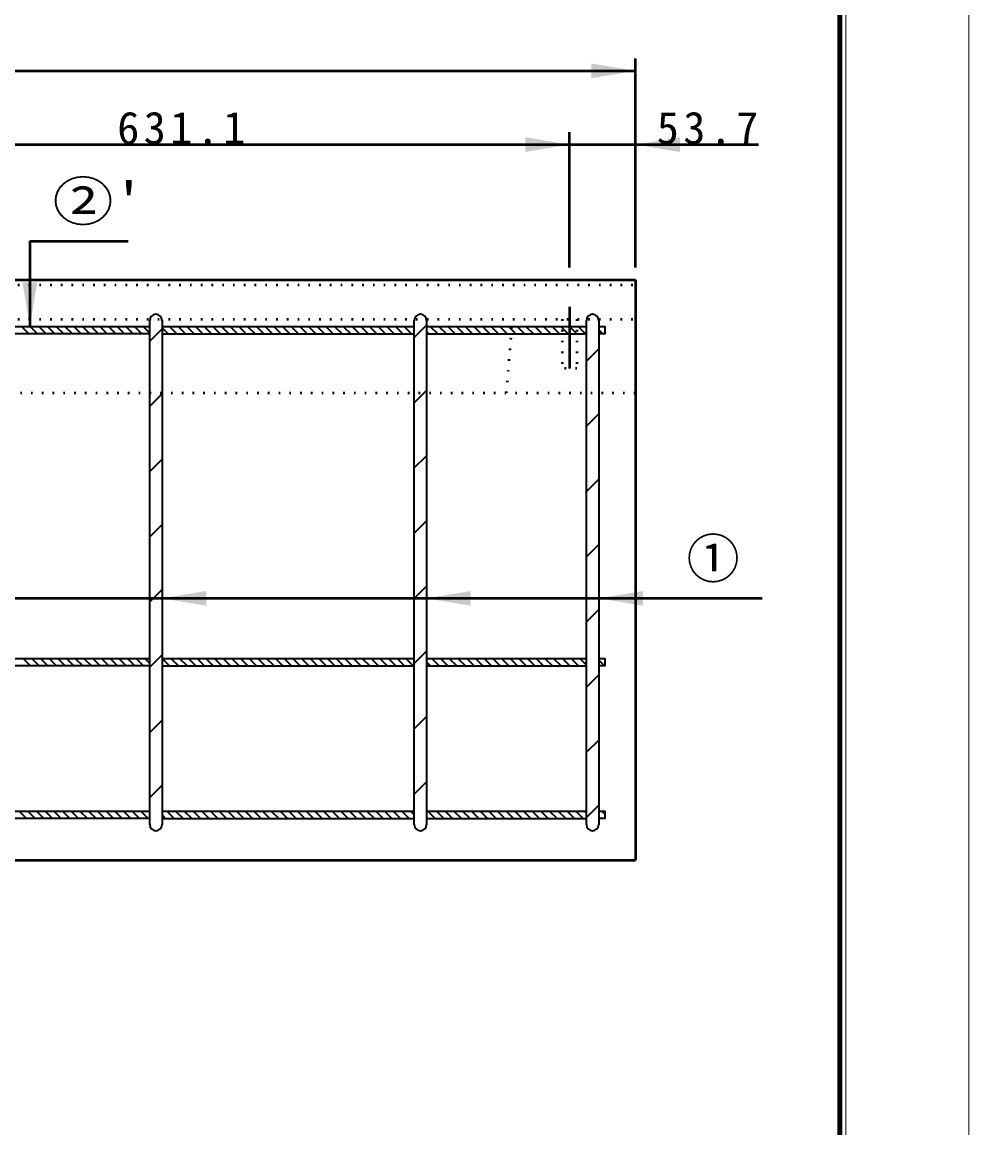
# Model space of a CAD drawing. Units: millimetres, scale not verified. Extents: x -2102 to 2102, y -1485 to 1485.
# Drawn here: x 1333 to 2102, y -586 to 313 of the extents above; entities that cross this region are included whole.
import ezdxf
from ezdxf.enums import TextEntityAlignment as Align

# ---------------------------------------------------------------- set-up
doc = ezdxf.new("R2010")
doc.units = ezdxf.units.MM
doc.header["$LTSCALE"] = 5
doc.linetypes.add('DOTTED', pattern=[1.75, 0.25, -1.5])
doc.linetypes.add('LONG_DASHED_DOTTED', pattern=[15.25, 12, -1.5, 0.25, -1.5])
doc.layers.add('0-0_V-nasSTD', color=7, linetype='Continuous', lineweight=35)
doc.layers.add('0-1_0', color=7, linetype='Continuous', lineweight=50)
doc.styles.add('ＭＳ ゴシック', font='')
doc.styles.get('ＭＳ ゴシック').set_extended_font_data('MS Gothic')

msp = doc.modelspace()

# ---------------------------------------------------------------- linework, layer by layer
at = {"layer": '0-0_V-nasSTD', "lineweight": 50}
for p, q in [((1339.076, 135.366), (1339.076, 65.866)), ((1934.576, -155.143), (1226.576, -155.143))]:
    msp.add_line(p, q, dxfattribs=at)
at = {"layer": '0-0_V-nasSTD'}
for p, q in [((1226.576, 65.866), (1436.576, 65.866)), ((1332.306, 65.866), (1338.306, 59.866)), ((1339.377, 65.866), (1345.377, 59.866)), ((1346.448, 65.866), (1352.448, 59.866)), ((1353.519, 65.866), (1359.519, 59.866)), ((1360.59, 65.866), (1366.59, 59.866)), ((1367.661, 65.866), (1373.661, 59.866)), ((1374.732, 65.866), (1380.732, 59.866)), ((1381.803, 65.866), (1387.803, 59.866)), ((1388.874, 65.866), (1394.874, 59.866)), ((1395.945, 65.866), (1401.945, 59.866)), ((1403.016, 65.866), (1409.016, 59.866)), ((1410.087, 65.866), (1416.087, 59.866)), ((1417.158, 65.866), (1423.158, 59.866)), ((1424.229, 65.866), (1430.229, 59.866)), ((1431.3, 65.866), (1436.576, 60.591)), ((1436.576, -339.134), (1436.576, 70.866)), ((1436.576, 54.081), (1446.576, 64.081)), ((1446.576, 70.866), (1446.576, -339.134)), ((1446.576, 65.866), (1651.576, 65.866)), ((1446.576, 64.733), (1451.443, 59.866)), ((1452.514, 65.866), (1458.514, 59.866)), ((1459.585, 65.866), (1465.585, 59.866)), ((1466.656, 65.866), (1472.656, 59.866)), ((1473.727, 65.866), (1479.727, 59.866)), ((1480.798, 65.866), (1486.798, 59.866)), ((1487.869, 65.866), (1493.869, 59.866)), ((1494.94, 65.866), (1500.94, 59.866)), ((1502.011, 65.866), (1508.011, 59.866)), ((1509.082, 65.866), (1515.082, 59.866)), ((1516.153, 65.866), (1522.153, 59.866)), ((1523.224, 65.866), (1529.224, 59.866)), ((1530.295, 65.866), (1536.295, 59.866)), ((1537.367, 65.866), (1543.367, 59.866)), ((1544.438, 65.866), (1550.438, 59.866)), ((1551.509, 65.866), (1557.509, 59.866)), ((1558.58, 65.866), (1564.58, 59.866)), ((1565.651, 65.866), (1571.651, 59.866)), ((1572.722, 65.866), (1578.722, 59.866)), ((1579.793, 65.866), (1585.793, 59.866)), ((1586.864, 65.866), (1592.864, 59.866)), ((1593.935, 65.866), (1599.935, 59.866)), ((1601.006, 65.866), (1607.006, 59.866)), ((1608.077, 65.866), (1614.077, 59.866)), ((1615.148, 65.866), (1621.148, 59.866)), ((1622.219, 65.866), (1628.219, 59.866)), ((1629.29, 65.866), (1635.29, 59.866)), ((1636.361, 65.866), (1642.361, 59.866)), ((1643.433, 65.866), (1649.433, 59.866)), ((1650.504, 65.866), (1651.576, 64.794)), ((1651.576, -339.134), (1651.576, 70.866)), ((1651.576, 56.949), (1661.576, 66.949)), ((1661.576, 70.866), (1661.576, -339.134)), ((1661.576, 65.866), (1791.576, 65.866)), ((1664.646, 65.866), (1670.646, 59.866)), ((1671.717, 65.866), (1677.717, 59.866)), ((1678.788, 65.866), (1684.788, 59.866)), ((1685.859, 65.866), (1691.859, 59.866)), ((1692.93, 65.866), (1698.93, 59.866)), ((1700.001, 65.866), (1706.001, 59.866)), ((1707.072, 65.866), (1713.072, 59.866)), ((1714.143, 65.866), (1720.143, 59.866)), ((1721.214, 65.866), (1727.214, 59.866)), ((1728.285, 65.866), (1734.285, 59.866)), ((1735.356, 65.866), (1741.356, 59.866)), ((1742.427, 65.866), (1748.427, 59.866)), ((1749.499, 65.866), (1755.499, 59.866)), ((1756.57, 65.866), (1762.57, 59.866)), ((1763.641, 65.866), (1769.641, 59.866)), ((1770.712, 65.866), (1776.712, 59.866)), ((1777.783, 65.866), (1783.783, 59.866)), ((1784.854, 65.866), (1790.854, 59.866)), ((1791.576, -339.134), (1791.576, 70.866)), ((1801.576, 70.866), (1801.576, -339.134)), ((1801.576, 63.286), (1804.996, 59.866)), ((1806.067, 65.866), (1806.576, 65.357)), ((1436.576, 59.866), (1226.576, 59.866)), ((1446.576, 59.866), (1651.576, 59.866)), ((1661.576, 61.865), (1663.575, 59.866)), ((1661.576, 59.866), (1791.576, 59.866)), ((1791.576, 37.85), (1801.576, 47.85)), ((1436.576, 1.048), (1446.576, 11.048)), ((1651.576, 3.916), (1661.576, 13.916)), ((1791.576, -15.183), (1801.576, -5.183)), ((1436.576, -51.985), (1446.576, -41.985)), ((1651.576, -49.117), (1661.576, -39.117)), ((1791.576, -68.216), (1801.576, -58.216)), ((1436.576, -105.018), (1446.576, -95.018)), ((1651.576, -102.15), (1661.576, -92.15)), ((1791.576, -121.249), (1801.576, -111.249)), ((1436.576, -158.051), (1446.576, -148.051)), ((1651.576, -155.183), (1661.576, -145.183)), ((1791.576, -174.282), (1801.576, -164.282)), ((1226.576, -204.134), (1436.576, -204.134)), ((1333.605, -204.134), (1339.605, -210.134)), ((1340.676, -204.134), (1346.676, -210.134)), ((1347.747, -204.134), (1353.747, -210.134)), ((1354.818, -204.134), (1360.818, -210.134)), ((1361.889, -204.134), (1367.889, -210.134)), ((1368.96, -204.134), (1374.96, -210.134)), ((1376.031, -204.134), (1382.031, -210.134)), ((1383.102, -204.134), (1389.102, -210.134)), ((1390.174, -204.134), (1396.174, -210.134)), ((1397.245, -204.134), (1403.245, -210.134)), ((1404.316, -204.134), (1410.316, -210.134)), ((1411.387, -204.134), (1417.387, -210.134)), ((1418.458, -204.134), (1424.458, -210.134)), ((1425.529, -204.134), (1431.529, -210.134)), ((1432.6, -204.134), (1436.576, -208.11)), ((1436.576, -211.084), (1446.576, -201.084)), ((1446.576, -204.134), (1651.576, -204.134)), ((1446.742, -204.134), (1452.742, -210.134)), ((1453.813, -204.134), (1459.813, -210.134)), ((1460.884, -204.134), (1466.884, -210.134)), ((1467.955, -204.134), (1473.955, -210.134)), ((1475.026, -204.134), (1481.026, -210.134)), ((1482.097, -204.134), (1488.097, -210.134)), ((1489.168, -204.134), (1495.168, -210.134)), ((1496.24, -204.134), (1502.24, -210.134)), ((1503.311, -204.134), (1509.311, -210.134)), ((1510.382, -204.134), (1516.382, -210.134)), ((1517.453, -204.134), (1523.453, -210.134)), ((1524.524, -204.134), (1530.524, -210.134)), ((1531.595, -204.134), (1537.595, -210.134)), ((1538.666, -204.134), (1544.666, -210.134)), ((1545.737, -204.134), (1551.737, -210.134)), ((1552.808, -204.134), (1558.808, -210.134)), ((1559.879, -204.134), (1565.879, -210.134)), ((1566.95, -204.134), (1572.95, -210.134)), ((1574.021, -204.134), (1580.021, -210.134)), ((1581.092, -204.134), (1587.092, -210.134)), ((1588.163, -204.134), (1594.163, -210.134)), ((1595.234, -204.134), (1601.234, -210.134)), ((1602.306, -204.134), (1608.306, -210.134)), ((1609.377, -204.134), (1615.377, -210.134)), ((1616.448, -204.134), (1622.448, -210.134)), ((1623.519, -204.134), (1629.519, -210.134)), ((1630.59, -204.134), (1636.59, -210.134)), ((1637.661, -204.134), (1643.661, -210.134)), ((1644.732, -204.134), (1650.732, -210.134)), ((1651.576, -208.216), (1661.576, -198.216)), ((1661.576, -204.134), (1791.576, -204.134)), ((1665.945, -204.134), (1671.945, -210.134)), ((1673.016, -204.134), (1679.016, -210.134)), ((1680.087, -204.134), (1686.087, -210.134)), ((1687.158, -204.134), (1693.158, -210.134)), ((1694.229, -204.134), (1700.229, -210.134)), ((1701.3, -204.134), (1707.3, -210.134)), ((1708.372, -204.134), (1714.372, -210.134)), ((1715.443, -204.134), (1721.443, -210.134)), ((1722.514, -204.134), (1728.514, -210.134)), ((1729.585, -204.134), (1735.585, -210.134)), ((1736.656, -204.134), (1742.656, -210.134)), ((1743.727, -204.134), (1749.727, -210.134)), ((1750.798, -204.134), (1756.798, -210.134)), ((1757.869, -204.134), (1763.869, -210.134)), ((1764.94, -204.134), (1770.94, -210.134)), ((1772.011, -204.134), (1778.011, -210.134)), ((1779.082, -204.134), (1785.082, -210.134)), ((1786.153, -204.134), (1791.576, -209.557)), ((1801.576, -205.415), (1806.295, -210.134)), ((1436.576, -210.134), (1226.576, -210.134)), ((1446.576, -210.134), (1651.576, -210.134)), ((1661.576, -206.836), (1664.874, -210.134)), ((1661.576, -210.134), (1791.576, -210.134)), ((1791.576, -227.315), (1801.576, -217.315)), ((1651.576, -261.249), (1661.576, -251.249)), ((1436.576, -264.117), (1446.576, -254.117)), ((1791.576, -280.348), (1801.576, -270.348)), ((1651.576, -314.282), (1661.576, -304.282)), ((1436.576, -317.15), (1446.576, -307.15)), ((1791.576, -333.381), (1801.576, -323.381)), ((1226.576, -328.134), (1436.576, -328.134)), ((1330.326, -328.134), (1336.326, -334.134)), ((1337.397, -328.134), (1343.397, -334.134)), ((1344.468, -328.134), (1350.468, -334.134)), ((1351.539, -328.134), (1357.539, -334.134)), ((1358.61, -328.134), (1364.61, -334.134)), ((1365.681, -328.134), (1371.681, -334.134)), ((1372.752, -328.134), (1378.752, -334.134)), ((1379.823, -328.134), (1385.823, -334.134)), ((1386.894, -328.134), (1392.894, -334.134)), ((1393.965, -328.134), (1399.965, -334.134)), ((1401.036, -328.134), (1407.036, -334.134)), ((1408.107, -328.134), (1414.107, -334.134)), ((1415.179, -328.134), (1421.179, -334.134)), ((1422.25, -328.134), (1428.25, -334.134)), ((1429.321, -328.134), (1435.321, -334.134)), ((1446.576, -328.134), (1651.576, -328.134)), ((1446.576, -331.247), (1449.463, -334.134)), ((1450.534, -328.134), (1456.534, -334.134)), ((1457.605, -328.134), (1463.605, -334.134)), ((1464.676, -328.134), (1470.676, -334.134)), ((1471.747, -328.134), (1477.747, -334.134)), ((1478.818, -328.134), (1484.818, -334.134)), ((1485.889, -328.134), (1491.889, -334.134)), ((1492.96, -328.134), (1498.96, -334.134)), ((1500.031, -328.134), (1506.031, -334.134)), ((1507.102, -328.134), (1513.102, -334.134)), ((1514.174, -328.134), (1520.174, -334.134)), ((1521.245, -328.134), (1527.245, -334.134)), ((1528.316, -328.134), (1534.316, -334.134)), ((1535.387, -328.134), (1541.387, -334.134)), ((1542.458, -328.134), (1548.458, -334.134)), ((1549.529, -328.134), (1555.529, -334.134)), ((1556.6, -328.134), (1562.6, -334.134)), ((1563.671, -328.134), (1569.671, -334.134)), ((1570.742, -328.134), (1576.742, -334.134)), ((1577.813, -328.134), (1583.813, -334.134)), ((1584.884, -328.134), (1590.884, -334.134)), ((1591.955, -328.134), (1597.955, -334.134)), ((1599.026, -328.134), (1605.026, -334.134)), ((1606.097, -328.134), (1612.097, -334.134)), ((1613.168, -328.134), (1619.168, -334.134)), ((1620.24, -328.134), (1626.24, -334.134)), ((1627.311, -328.134), (1633.311, -334.134)), ((1634.382, -328.134), (1640.382, -334.134)), ((1641.453, -328.134), (1647.453, -334.134)), ((1648.524, -328.134), (1651.576, -331.186)), ((1661.576, -328.134), (1791.576, -328.134)), ((1662.666, -328.134), (1668.666, -334.134)), ((1669.737, -328.134), (1675.737, -334.134)), ((1676.808, -328.134), (1682.808, -334.134)), ((1683.879, -328.134), (1689.879, -334.134)), ((1690.95, -328.134), (1696.95, -334.134)), ((1698.021, -328.134), (1704.021, -334.134)), ((1705.092, -328.134), (1711.092, -334.134)), ((1712.163, -328.134), (1718.163, -334.134)), ((1719.234, -328.134), (1725.234, -334.134)), ((1726.306, -328.134), (1732.306, -334.134)), ((1733.377, -328.134), (1739.377, -334.134)), ((1740.448, -328.134), (1746.448, -334.134)), ((1747.519, -328.134), (1753.519, -334.134)), ((1754.59, -328.134), (1760.59, -334.134)), ((1761.661, -328.134), (1767.661, -334.134)), ((1768.732, -328.134), (1774.732, -334.134)), ((1775.803, -328.134), (1781.803, -334.134)), ((1782.874, -328.134), (1788.874, -334.134)), ((1789.945, -328.134), (1791.576, -329.765)), ((1801.576, -332.694), (1803.016, -334.134)), ((1804.087, -328.134), (1806.576, -330.623)), ((1436.576, -334.134), (1226.576, -334.134)), ((1446.576, -334.134), (1651.576, -334.134)), ((1661.576, -334.134), (1791.576, -334.134))]:
    msp.add_line(p, q, dxfattribs=at)
at = {"layer": '0-0_V-nasSTD', "lineweight": 18}
for points in [[(-2102.5, -1485), (-2102.5, 1485), (2102.5, 1485), (2102.5, -1485)], [(-2002.5, -1385), (-2002.5, 1385), (2002.5, 1385), (2002.5, -1385)]]:
    msp.add_lwpolyline(points, close=True, dxfattribs=at)
at = {"layer": '0-0_V-nasSTD', "lineweight": 100}
msp.add_lwpolyline([(1997.5, -1380), (1997.5, 1380), (-1997.5, 1380)], dxfattribs=at)
at = {"layer": '0-0_V-nasSTD'}
for points in [[(1801.576, 65.866), (1806.576, 65.866), (1806.576, 59.866), (1801.576, 59.866)], [(1801.576, -204.134), (1806.576, -204.134), (1806.576, -210.134), (1801.576, -210.134)], [(1801.576, -328.134), (1806.576, -328.134), (1806.576, -334.134), (1801.576, -334.134)]]:
    msp.add_lwpolyline(points, dxfattribs=at)
for centre, start, end in [((1441.576, 70.866), 0, 180), ((1656.576, 70.866), 0, 180), ((1796.576, 70.866), 0, 180), ((1441.576, -339.134), 180, 0), ((1656.576, -339.134), 180, 0), ((1796.576, -339.134), 180, 0)]:
    msp.add_arc(centre, 5, start, end, dxfattribs=at)
for points in [[(1795.576, 267.866), (1795.576, 279.866), (1831.576, 273.866)], [(1741.876, 207.866), (1741.876, 219.866), (1777.876, 213.866)], [(1831.576, 213.866), (1867.576, 207.866), (1867.576, 219.866)], [(1333.076, 101.866), (1339.076, 65.866), (1345.076, 101.866)], [(1446.576, -155.143), (1482.576, -161.143), (1482.576, -149.143)], [(1661.576, -155.143), (1697.576, -161.143), (1697.576, -149.143)], [(1801.576, -155.143), (1837.576, -161.143), (1837.576, -149.143)]]:
    msp.add_solid(points, dxfattribs=at)
at = {"layer": '0-1_0'}
for p, q in [((1831.576, 113.866), (1831.576, 283.866)), ((-168.424, 273.866), (1831.576, 273.866)), ((1777.876, 113.866), (1777.876, 223.866)), ((1146.776, 213.866), (1777.876, 213.866)), ((1777.876, 213.866), (1831.576, 213.866)), ((1831.576, 213.866), (1931.576, 213.866)), ((1339.076, 135.366), (1419.076, 135.366)), ((1093.076, 103.866), (1831.576, 103.866)), ((1831.576, 103.866), (1831.576, -368.134)), ((-168.424, -368.134), (1831.576, -368.134))]:
    msp.add_line(p, q, dxfattribs=at)
at = {"layer": '0-1_0', "linetype": 'DOTTED'}
for p, q in [((1093.076, 99.866), (1831.576, 99.866)), ((1093.076, 71.866), (1831.576, 71.866)), ((1726.576, 11.866), (1731.576, 71.866)), ((1771.876, 71.866), (1771.876, 31.866)), ((1783.876, 71.866), (1783.876, 31.866)), ((1783.876, 31.866), (1771.876, 31.866)), ((1086.376, 11.866), (1831.576, 11.866))]:
    msp.add_line(p, q, dxfattribs=at)
at = {"layer": '0-1_0', "linetype": 'LONG_DASHED_DOTTED'}
msp.add_line((1777.876, 81.866), (1777.876, 31.866), dxfattribs=at)

# ---------------------------------------------------------------- texts
at = {"layer": '0-0_V-nasSTD', "style": 'ＭＳ ゴシック', "width": 1.15}
msp.add_text("②'", height=31.67, dxfattribs=at).set_placement((1357.476, 142.366), align=Align.BOTTOM_LEFT)
at = {"layer": '0-0_V-nasSTD', "style": 'ＭＳ ゴシック'}
msp.add_text('①', height=31.67, dxfattribs=at).set_placement((1872.976, -148.143), align=Align.BOTTOM_LEFT)
at = {"layer": '0-0_V-nasSTD', "char_height": 26.39, "attachment_point": 7, "style": 'ＭＳ ゴシック'}
for s, insert in [('\\T1.2;631.1', (1410.126, 213.866)), ('\\T1.2;53.7', (1848.776, 213.866))]:
    msp.add_mtext(s, dxfattribs=dict(at, insert=insert))

doc.saveas('drawing.dxf')
